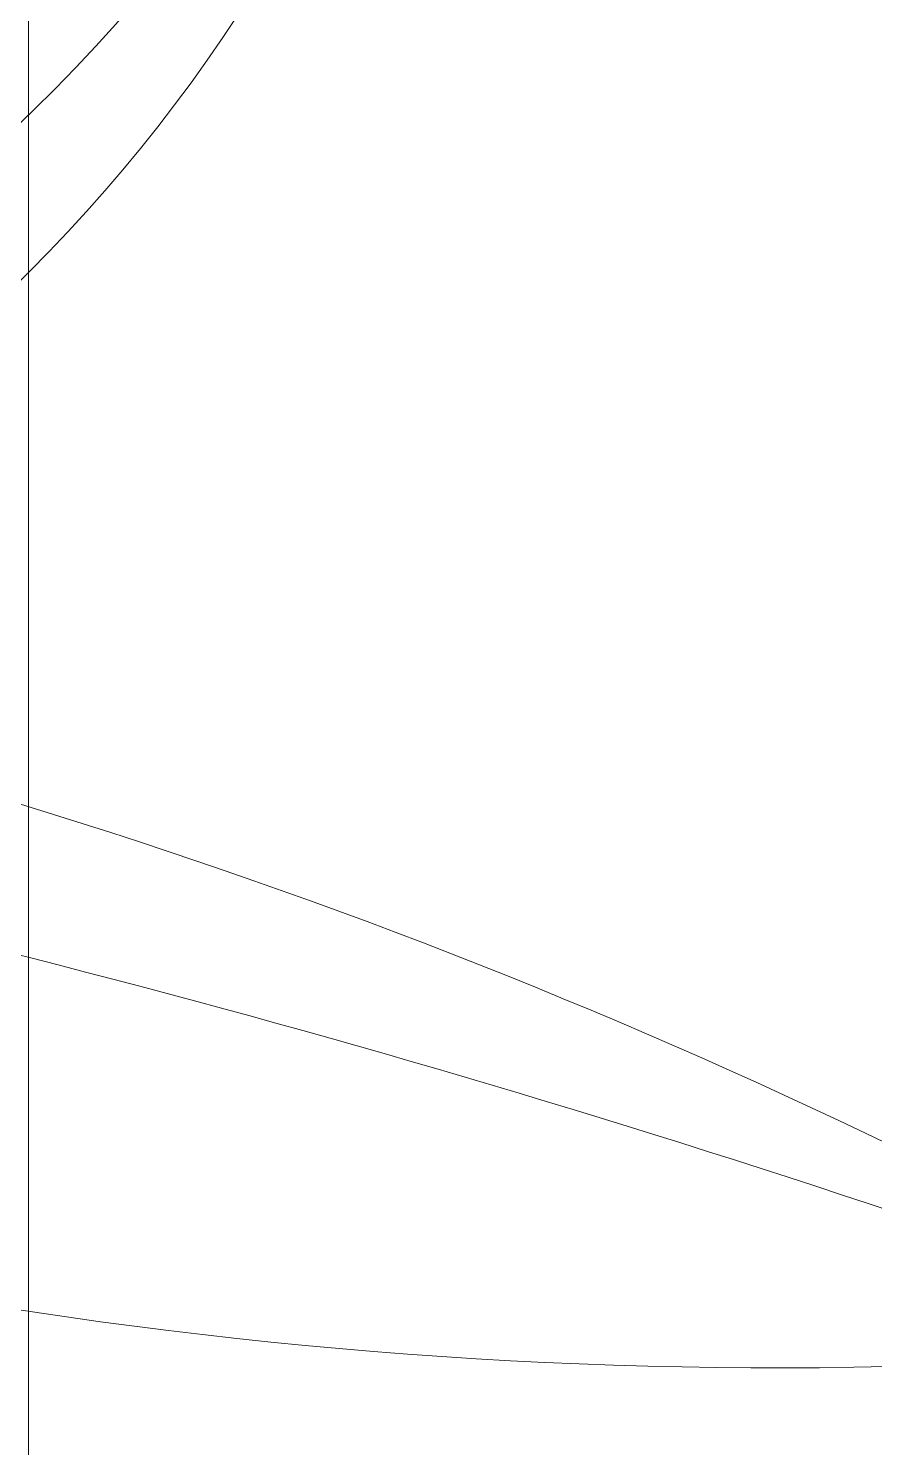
# Model space of a CAD drawing. Header units: millimetres. Extents: x 5359 to 218750, y -16347 to 109893.
# Drawn here: x 60652.6 to 60748.9, y 54609.2 to 54770.8 of the extents above; entities that cross this region are included whole.
import ezdxf

# ---------------------------------------------------------------- set-up
doc = ezdxf.new("R2010")
doc.units = ezdxf.units.MM
for name, color, linetype, lineweight in [('A-WALL', 113, 'Continuous', 9), ('G-IMPT', 8, 'Continuous', 9), ('L-PLNT', 71, 'Continuous', 9)]:
    doc.layers.add(name, color=color, linetype=linetype, lineweight=lineweight)

# ---------------------------------------------------------------- blocks, each defined once
blk = doc.blocks.new('CAY DUA VAN PHAT - CAY DUA VAN PHAT_dwg-V330-TKCS_MB ĐỊNH VỊ CỔNG-HÀNG RÀO')
at = {"layer": 'G-IMPT'}
for centre, radius, start, end in [((594.66, -15.71), 778.16, 32.2613, 76.62972), ((1382.22, 1223.79), 834.25, 217.05305, 261.06763), ((-3577.96, -6349.72), 8299.95, 54.408023, 58.453572), ((-274.88, 250.43), 1135.91, 354.36811, 19.65628), ((308.23, 679.24), 371.77, 282.004, 349.47), ((-1078.81, 1555.76), 1918.95, 319.73906, 330.06235), ((2568.48, 1594.88), 2029.53, 210.89916, 222.23434), ((354.24, 677.65), 363.4, 274.943, 339.2141), ((2056.69, 827.62), 1384.56, 191.63825, 209.82735), ((3456.52, 1105.47), 2774.75, 191.90827, 200.38503)]:
    blk.add_arc(centre, radius, start, end, dxfattribs=at)
blk = doc.blocks.new('CAY DUA VAN PHAT - CAY DUA VAN PHAT-V336-TKCS_MB ĐỊNH VỊ CỔNG-HÀNG RÀO')
at = {"extrusion": (0, 0, -1), "xscale": 0.5, "yscale": 0.5, "zscale": -0.5, "rotation": 180}
blk.add_blockref('CAY DUA VAN PHAT - CAY DUA VAN PHAT_dwg-V330-TKCS_MB ĐỊNH VỊ CỔNG-HÀNG RÀO', (151.82, 370.52), dxfattribs=at)

msp = doc.modelspace()

# ---------------------------------------------------------------- linework, layer by layer
at = {"layer": 'A-WALL'}
msp.add_line((60652.56, 50657.93), (60652.56, 55286.31), dxfattribs=at)

# ---------------------------------------------------------------- block references
at = {"layer": 'L-PLNT', "rotation": 270.0000000000003}
msp.add_blockref('CAY DUA VAN PHAT - CAY DUA VAN PHAT-V336-TKCS_MB ĐỊNH VỊ CỔNG-HÀNG RÀO', (60492.56, 54896.94), dxfattribs=at)

doc.saveas('drawing.dxf')
